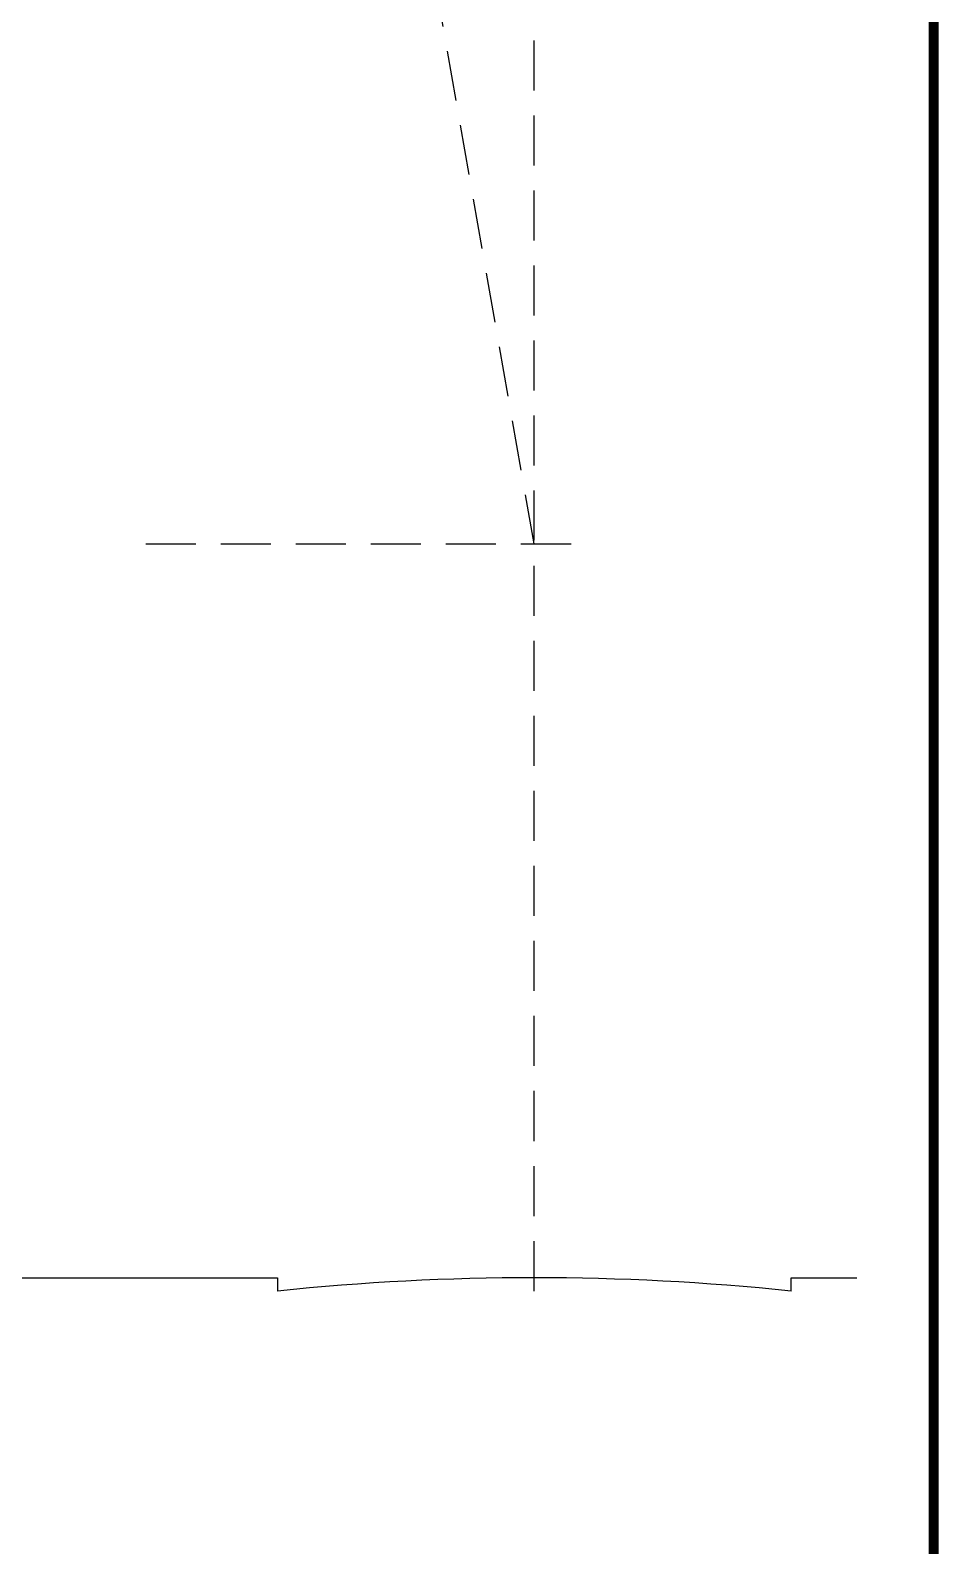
# Model space of a CAD drawing. Header units: millimetres. Extents: x 1217 to 2428, y 234 to 644.
# Drawn here: x 2023.94 to 2037.56, y 372.15 to 394.87 of the extents above; entities that cross this region are included whole.
import ezdxf

# ---------------------------------------------------------------- set-up
doc = ezdxf.new("R2010")
doc.units = ezdxf.units.MM
doc.linetypes.add('HIDDEN', pattern=[0.375, 0.25, -0.125])
for name, color, linetype in [('0.1', 251, 'Continuous'), ('0.2', 2, 'Continuous'), ('CORTES', 30, 'Continuous')]:
    doc.layers.add(name, color=color, linetype=linetype)

msp = doc.modelspace()

# ---------------------------------------------------------------- linework, layer by layer
at = {"layer": '0.1', "ltscale": 3, "const_width": 0.15}
msp.add_lwpolyline([(1979.488, 358.903), (1979.488, 446.903), (2037.488, 446.903), (2037.488, 358.903)], close=True, dxfattribs=at)
at = {"layer": '0.2', "linetype": 'HIDDEN', "ltscale": 3, "elevation": 0}
for points in [[(2031.5, 387.171), (2022.428, 438.621)], [(2031.5, 375.971), (2031.5, 405.522)], [(2025.676, 387.171), (2032.356, 387.171)]]:
    msp.add_lwpolyline(points, dxfattribs=at)
at = {"layer": 'CORTES', "ltscale": 3}
for p, q in [((2021.65, 376.171, 0), (2027.65, 376.171, 0)), ((2027.65, 376.171, 0), (2027.65, 375.971, 0)), ((2035.35, 375.971, 0), (2035.35, 376.171, 0)), ((2035.35, 376.171, 0), (2036.336, 376.171, 0))]:
    msp.add_line(p, q, dxfattribs=at)
msp.add_arc((2031.5, 339.015, 0), 37.156, 84.0525, 95.9475, dxfattribs=at)

doc.saveas('drawing.dxf')
